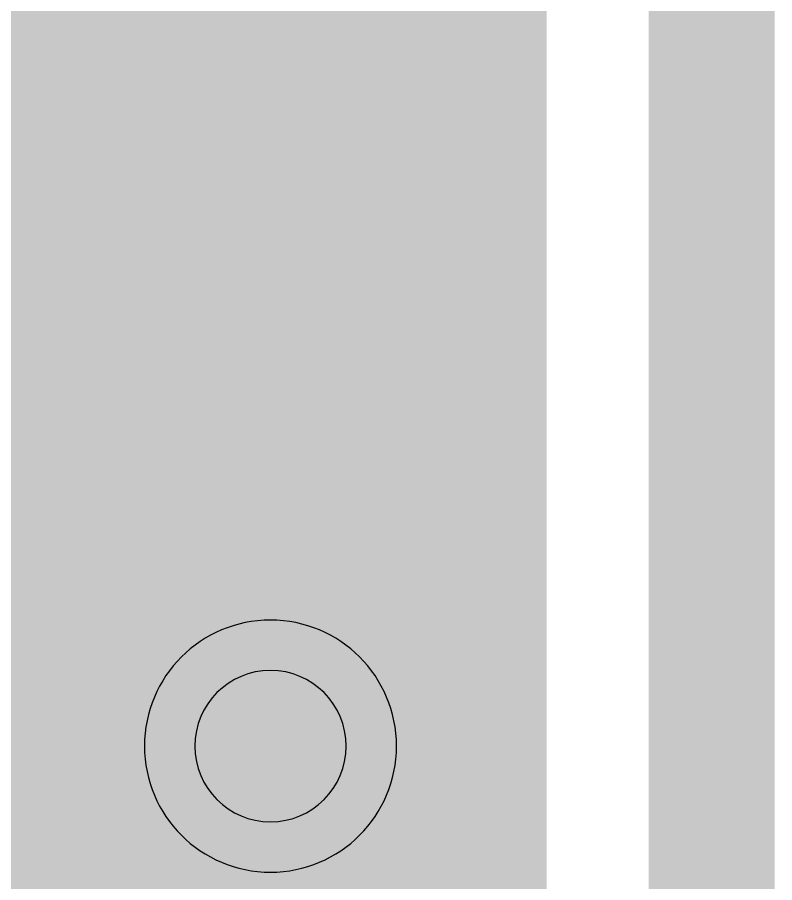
# Model space of a CAD drawing. Header units: millimetres. Extents: x -61 to 56, y -72 to 70.
# Drawn here: x 48.601 to 50.127, y -47.046 to -45.302 of the extents above; entities that cross this region are included whole.
import ezdxf

# ---------------------------------------------------------------- set-up
doc = ezdxf.new("R2010")
doc.units = ezdxf.units.MM
doc.header["$MEASUREMENT"] = 0
for name, color, linetype, true_color in [('02GND', 7, 'Continuous', 0x999966), ('03POWER', 7, 'Continuous', 0x008000), ('Board-Outline-Layer', 7, 'Continuous', 0xff00ff), ('Bottom-Layer', 7, 'Continuous', 0x0000ff), ('Hole-Layer', 7, 'Continuous', 0x222222), ('Multi-Layer', 7, 'Continuous', 0xc0c0c0), ('Top-Layer', 7, 'Continuous', 0xff0000), ('Top-Silkscreen-Layer', 7, 'Continuous', 0xffcc00)]:
    doc.layers.add(name, color=color, linetype=linetype, true_color=true_color)

msp = doc.modelspace()

# ---------------------------------------------------------------- hatches: boundary and pattern name
at = {"layer": '02GND'}
msp.add_hatch(color=256, dxfattribs=at).paths.add_polyline_path([(-49.642, 52.1533), (49.642, 52.1533), (49.642, -62.142), (-49.642, -62.142)])
at = {"layer": 'Bottom-Layer'}
msp.add_hatch(color=256, dxfattribs=at).paths.add_polyline_path([(-49.642, -62.142), (-49.642, 52.1533), (49.642, 52.1533), (49.642, -62.142)])
at = {"layer": 'Top-Layer'}
msp.add_hatch(color=256, dxfattribs=at).paths.add_polyline_path([(-49.642, -62.142), (-49.642, 52.1533), (49.642, 52.1533), (49.642, -62.142)])

# ---------------------------------------------------------------- linework, layer by layer
at = {"layer": '02GND', "const_width": 0.0508}
msp.add_lwpolyline([(-49.642, 52.1533), (49.642, 52.1533), (49.642, -62.142), (-49.642, -62.142)], close=True, dxfattribs=at)
at = {"layer": '03POWER', "const_width": 0.508}
for points in [[(49.1111, -46.7706), (49.1111, -44.9926)], [(49.1111, -48.5486), (49.1111, -46.7706)]]:
    msp.add_lwpolyline(points, dxfattribs=at)
at = {"layer": 'Board-Outline-Layer', "const_width": 0.254}
msp.add_lwpolyline([(-50.0001, -62.5001), (-50.0001, 62.5001), (50.0001, 62.5001), (50.0001, -62.5001)], close=True, dxfattribs=at)
at = {"layer": 'Bottom-Layer', "const_width": 0.0508}
msp.add_lwpolyline([(-49.642, -62.142), (-49.642, 52.1533), (49.642, 52.1533), (49.642, -62.142)], close=True, dxfattribs=at)
at = {"layer": 'Hole-Layer'}
msp.add_lwpolyline([(48.9586, -46.7706, 1), (49.2636, -46.7706, 1)], format="xyb", close=True, dxfattribs=at)
at = {"layer": 'Multi-Layer'}
msp.add_lwpolyline([(48.8571, -46.7706, 1), (49.3651, -46.7706, 1)], format="xyb", close=True, dxfattribs=at)
at = {"layer": 'Top-Layer', "const_width": 0.0508}
msp.add_lwpolyline([(-49.642, -62.142), (-49.642, 52.1533), (49.642, 52.1533), (49.642, -62.142)], close=True, dxfattribs=at)
at = {"layer": 'Top-Silkscreen-Layer', "const_width": 0.254}
msp.add_lwpolyline([(48.8732, -36.5001), (48.8732, -46.5001), (44.3731, -46.5001), (44.3731, -36.5001)], close=True, dxfattribs=at)
msp.add_lwpolyline([(48.8732, -36.5001), (48.8732, -46.5001), (44.3731, -46.5001), (44.3731, -36.5001)], close=True, dxfattribs=at)

doc.saveas('drawing.dxf')
